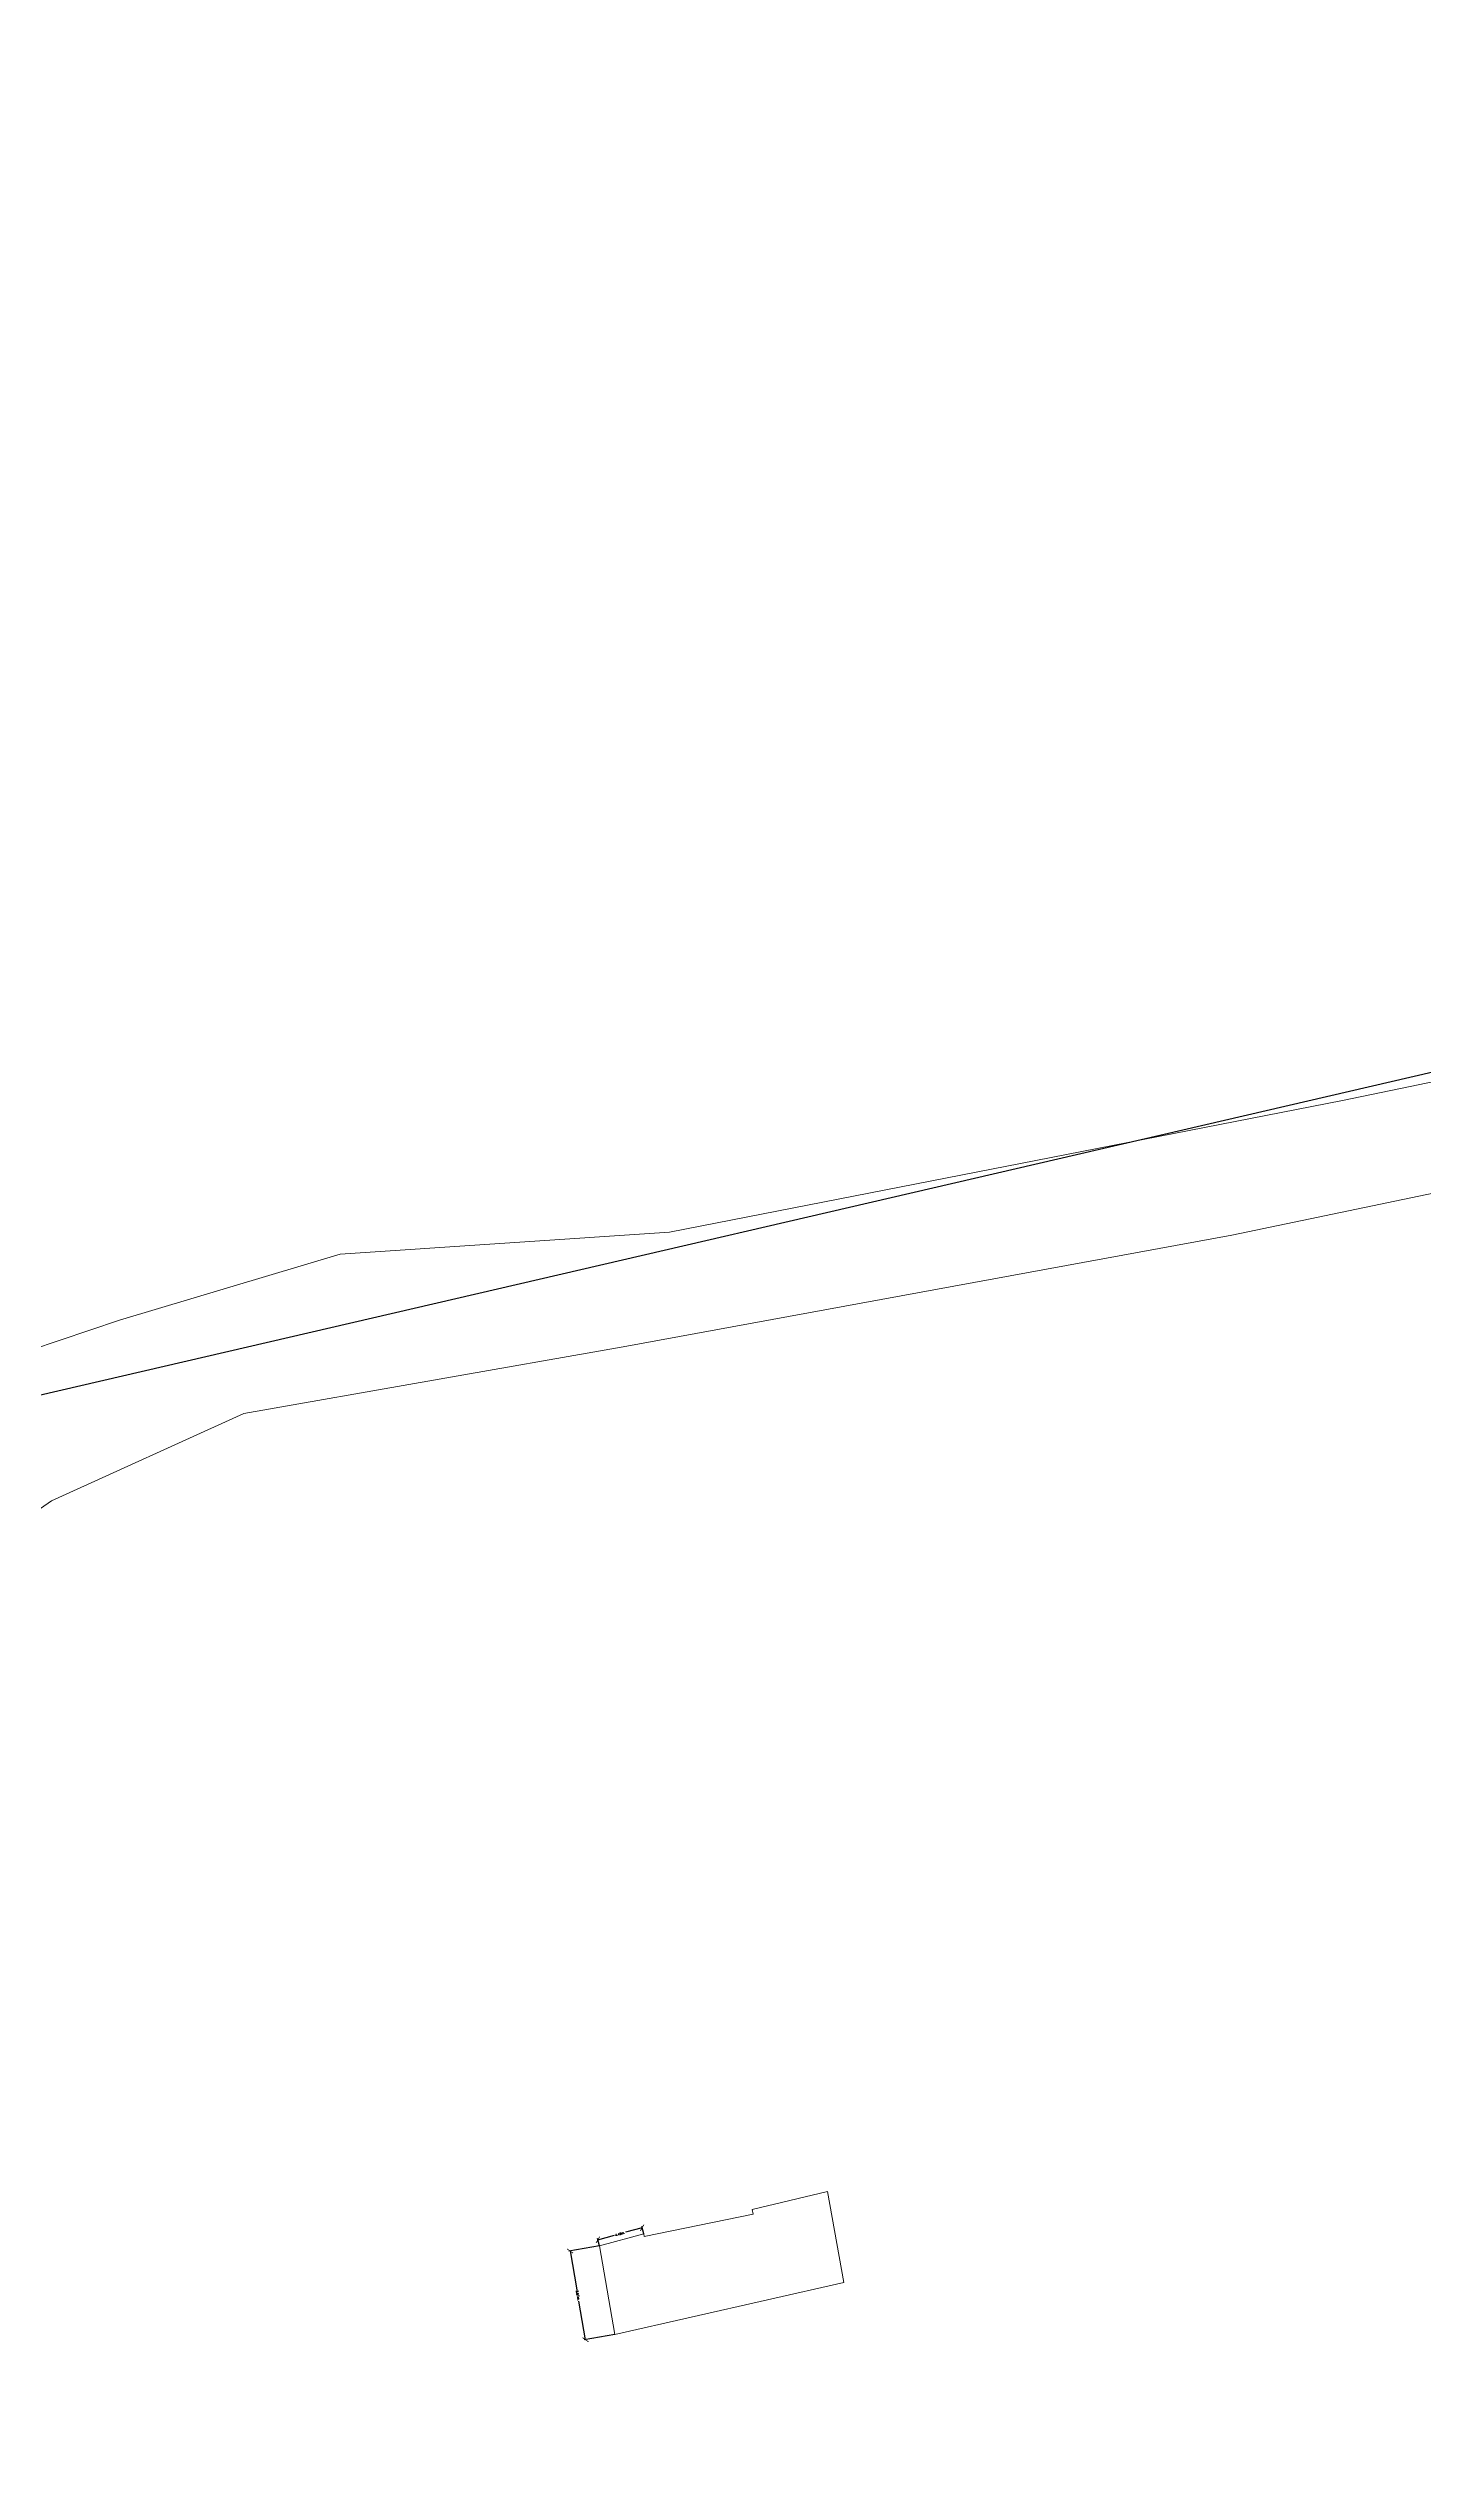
# Model space of a CAD drawing. Header units: millimetres. Extents: x 611710 to 616703, y 1316651 to 1320618.
# Drawn here: x 615376.4 to 615508.9, y 1318924.8 to 1319158.2 of the extents above; entities that cross this region are included whole.
import ezdxf

# ---------------------------------------------------------------- set-up
doc = ezdxf.new("R2010")
doc.units = ezdxf.units.MM
doc.header["$PDMODE"] = 35
doc.header["$PDSIZE"] = 0.5
doc.layers.add('2', color=7, linetype='Continuous')
doc.layers.add('CVL_CUADCON_TIT', color=1, linetype='Continuous')
doc.styles.add('ROMANS', font='ROMANS', dxfattribs={"height": 0.2})
doc.dimstyles.new('STANDARD$0', dxfattribs={"dimtxt": 0.6, "dimasz": 0.5, "dimexe": 0.125, "dimexo": 0.000625, "dimgap": 0.0625, "dimtad": 0, "dimzin": 1, "dimdsep": 46, "dimtxsty": 'ROMANS', "dimblk1": 'ARCHTICK', "dimblk2": 'ARCHTICK', "dimsah": 1, "dimcen": 2.5, "dimclrd": 1, "dimclre": 1, "dimclrt": 30, "dimaunit": 1, "dimadec": 0, "dimazin": 0, "dimtfac": 1, "dimtix": 1, "dimtofl": 0, "dimtmove": 1, "dimatfit": 3, "dimldrblk": 'ARCHTICK', "dimfxl": 1, "dimtolj": 1, "dimtzin": 1, "dimarcsym": 0})

# ---------------------------------------------------------------- blocks, each defined once
blk = doc.blocks.new('_ARCHTICK')
at = {"color": 0, "linetype": 'ByBlock', "const_width": 0.15}
blk.add_lwpolyline([(-0.5, -0.5), (0.5, 0.5)], dxfattribs=at)
blk = doc.blocks.new('*D367')
at = {"layer": 'CVL_CUADCON_TIT', "color": 1, "lineweight": -2, "ltscale": 0.5, "transparency": 16777216}
for p, q in [((616689.09, 1319333.1), (615955.09, 1319162.89)), ((616702.72, 1319274.31), (616689.06, 1319333.22)), ((615219.48, 1318992.3), (615953.48, 1319162.52)), ((615233.12, 1318933.51), (615219.46, 1318992.42))]:
    blk.add_line(p, q, dxfattribs=at)
at = {"layer": 'Defpoints', "color": 0, "lineweight": 9, "ltscale": 0.5, "transparency": 16777216}
for p in [(616689.09, 1319333.1), (616702.72, 1319274.3), (615233.12, 1318933.51)]:
    blk.add_point(p, dxfattribs=at)
at = {"layer": 'CVL_CUADCON_TIT', "color": 1, "lineweight": -2, "ltscale": 0.5, "transparency": 16777216, "xscale": 0.5, "yscale": 0.5, "zscale": 0.5}
for p, rotation in [((616689.09, 1319333.1), 13.05603376793928), ((615219.48, 1318992.3), 193.0560337679393)]:
    blk.add_blockref('_ARCHTICK', p, dxfattribs=dict(at, rotation=rotation))
at = {"layer": 'CVL_CUADCON_TIT', "color": 30, "lineweight": 0, "ltscale": 0.5, "transparency": 16777216, "insert": (615954.28, 1319162.7), "char_height": 0.2, "attachment_point": 5, "rotation": 13.056, "style": 'ROMANS'}
blk.add_mtext('\\A1;1508.60m.', dxfattribs=at)
blk = doc.blocks.new('*D369')
at = {"layer": 'CVL_CUADCON_TIT', "color": 1, "lineweight": -2, "ltscale": 0.5, "transparency": 16777216}
for p, q in [((615429.47, 1318946.52), (615429.28, 1318947.23)), ((615429.31, 1318947.1), (615430.91, 1318947.54)), ((615433.57, 1318948.26), (615431.97, 1318947.83)), ((615433.73, 1318947.68), (615433.54, 1318948.39))]:
    blk.add_line(p, q, dxfattribs=at)
at = {"layer": 'Defpoints', "color": 0, "lineweight": 9, "ltscale": 0.5, "transparency": 16777216}
for p in [(615429.31, 1318947.1), (615429.47, 1318946.52), (615433.73, 1318947.68)]:
    blk.add_point(p, dxfattribs=at)
at = {"layer": 'CVL_CUADCON_TIT', "color": 1, "lineweight": -2, "ltscale": 0.5, "transparency": 16777216, "xscale": 0.5, "yscale": 0.5, "zscale": 0.5}
for p, rotation in [((615433.57, 1318948.26), 15.23235518621942), ((615429.31, 1318947.1), 195.2323551862194)]:
    blk.add_blockref('_ARCHTICK', p, dxfattribs=dict(at, rotation=rotation))
at = {"layer": 'CVL_CUADCON_TIT', "color": 30, "lineweight": 0, "ltscale": 0.5, "transparency": 16777216, "insert": (615431.44, 1318947.68), "char_height": 0.2, "attachment_point": 5, "rotation": 15.2324, "style": 'ROMANS'}
blk.add_mtext('\\A1;4.42m.', dxfattribs=at)
blk = doc.blocks.new('*D370')
at = {"layer": 'CVL_CUADCON_TIT', "color": 1, "lineweight": -2, "ltscale": 0.5, "transparency": 16777216}
for p, q in [((615429.47, 1318946.52), (615426.51, 1318946)), ((615426.63, 1318946.03), (615427.28, 1318942.3)), ((615428.12, 1318937.48), (615427.47, 1318941.21)), ((615430.95, 1318937.98), (615428, 1318937.46))]:
    blk.add_line(p, q, dxfattribs=at)
at = {"layer": 'Defpoints', "color": 0, "lineweight": 9, "ltscale": 0.5, "transparency": 16777216}
for p in [(615429.47, 1318946.52), (615428.12, 1318937.48), (615430.96, 1318937.98)]:
    blk.add_point(p, dxfattribs=at)
at = {"layer": 'CVL_CUADCON_TIT', "color": 1, "lineweight": -2, "ltscale": 0.5, "transparency": 16777216, "xscale": 0.5, "yscale": 0.5, "zscale": 0.5}
for p, rotation in [((615426.63, 1318946.03), 99.85737918465422), ((615428.12, 1318937.48), 279.8573791846542)]:
    blk.add_blockref('_ARCHTICK', p, dxfattribs=dict(at, rotation=rotation))
at = {"layer": 'CVL_CUADCON_TIT', "color": 30, "lineweight": 0, "ltscale": 0.5, "transparency": 16777216, "insert": (615427.38, 1318941.75), "char_height": 0.2, "attachment_point": 5, "rotation": 279.8574, "style": 'ROMANS'}
blk.add_mtext('\\A1;8.67m.', dxfattribs=at)

msp = doc.modelspace()

# ---------------------------------------------------------------- linework, layer by layer
at = {"layer": '2', "color": 1, "linetype": 'Continuous', "lineweight": 0}
for points in [[(615366.01782, 1319029.92946), (615383.21982, 1319035.71346), (615404.47782, 1319042.05146), (615436.20182, 1319044.18746), (615501.07082, 1319056.86046), (615543.88882, 1319065.72846), (615581.12882, 1319073.77046), (615590.24382, 1319076.16046)], [(615235.95882, 1318924.78246), (615257.25982, 1318937.27046), (615278.30482, 1318950.52046), (615306.71282, 1318964.79846), (615329.27182, 1318981.86446), (615352.83782, 1319001.72746), (615376.66782, 1319018.28646), (615395.18682, 1319026.70346), (615431.74482, 1319033.11346), (615490.38882, 1319043.87946), (615527.19782, 1319051.56146), (615577.70982, 1319063.58546)]]:
    msp.add_lwpolyline(points, dxfattribs=at)
at = {"layer": 'CVL_CUADCON_TIT', "color": 1, "lineweight": 0, "ltscale": 0.5, "flags": 128}
msp.add_lwpolyline([(615433.75592, 1318947.42996), (615433.73075, 1318947.67869), (615429.47075, 1318946.51869), (615430.95502, 1318937.97668), (615453.02075, 1318942.99869), (615451.43075, 1318951.75869), (615444.18075, 1318950.02869), (615444.28075, 1318949.56869), (615433.75592, 1318947.42996)], dxfattribs=at)

# ---------------------------------------------------------------- dimensions: what is measured, and where the dimension line sits
at = {"layer": 'CVL_CUADCON_TIT', "color": 1, "lineweight": 0, "ltscale": 0.5}
for p1, p2, distance, picture, middle in [((615233.11811, 1318933.50608), (616702.71986, 1319274.30456), 60.35651, '*D367', (615954.28422, 1319162.70159)), ((615433.73075, 1318947.67869), (615429.47075, 1318946.51869), -0.60749, '*D369', (615431.44114, 1318947.68483)), ((615429.47075, 1318946.51869), (615430.95502, 1318937.97668), -2.87922, '*D370', (615427.37617, 1318941.75477))]:
    dim = msp.add_aligned_dim(p1=p1, p2=p2, distance=distance, dimstyle='STANDARD$0', override={"dimpost": 'm.', "dimfxl": 31.75}, dxfattribs=at)
    dim.commit()
    dim.dimension.update_dxf_attribs({"geometry": picture, "text_midpoint": middle})

doc.saveas('drawing.dxf')
